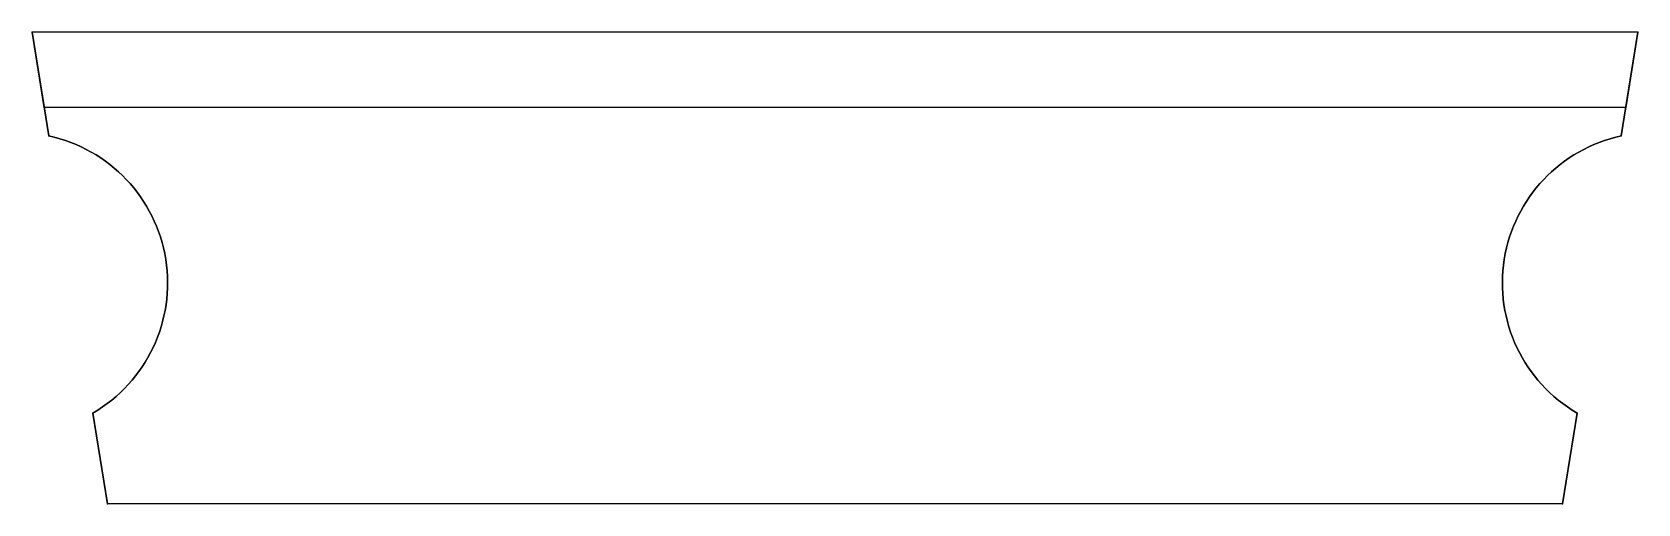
# Model space of a CAD drawing. Header units: metres. Extents: x -0.32 to 0.32, y 0 to 0.188.
import ezdxf

# ---------------------------------------------------------------- set-up
doc = ezdxf.new("R2010")
doc.units = ezdxf.units.M
doc.header["$MEASUREMENT"] = 0

msp = doc.modelspace()

# ---------------------------------------------------------------- linework, layer by layer
for p, q in [((0.32, 0.188), (-0.32, 0.188)), ((0.32, 0.188), (-0.32, 0.188)), ((0.32, 0.188), (-0.32, 0.188)), ((0.32, 0.188), (-0.32, 0.188)), ((-0.3134, 0.14666), (-0.32, 0.188)), ((-0.32, 0.188), (-0.3134, 0.14666)), ((-0.32, 0.188), (-0.31521, 0.158)), ((-0.31521, 0.158), (-0.32, 0.188)), ((0.32, 0.188), (0.3134, 0.14666)), ((0.3134, 0.14666), (0.32, 0.188)), ((0.31521, 0.158), (0.32, 0.188)), ((0.32, 0.188), (0.31521, 0.158)), ((0.31521, 0.158), (-0.31521, 0.158)), ((0.31521, 0.158), (-0.31521, 0.158)), ((-0.29001, 0), (-0.29578, 0.03617)), ((-0.29578, 0.03617), (-0.29001, 0)), ((0.29001, 0), (0.29578, 0.03617)), ((0.29578, 0.03617), (0.29001, 0)), ((0.29001, 0), (-0.29001, 0)), ((0.29001, 0), (-0.29001, 0))]:
    msp.add_line(p, q)
for centre, start, end in [((-0.326, 0.088), 300.24288, 77.88121), ((0.326, 0.088), 102.11879, 239.75712)]:
    msp.add_arc(centre, 0.06, start, end)
at = {"extrusion": (0, 0, -1)}
for centre, start, end in [((0.326, 0.088), 102.11879, 239.75712), ((-0.326, 0.088), 300.24288, 77.88121)]:
    msp.add_arc(centre, 0.06, start, end, dxfattribs=at)
for p in [(-0.32, 0.188), (-0.32, 0.188), (0.32, 0.188), (0.32, 0.188), (-0.31521, 0.158), (0.31521, 0.158), (-0.3134, 0.14666), (0.3134, 0.14666), (-0.266, 0.088), (0.266, 0.088), (-0.29578, 0.03617), (0.29578, 0.03617), (-0.29001, 0), (0.29001, 0)]:
    msp.add_point(p)

doc.saveas('drawing.dxf')
